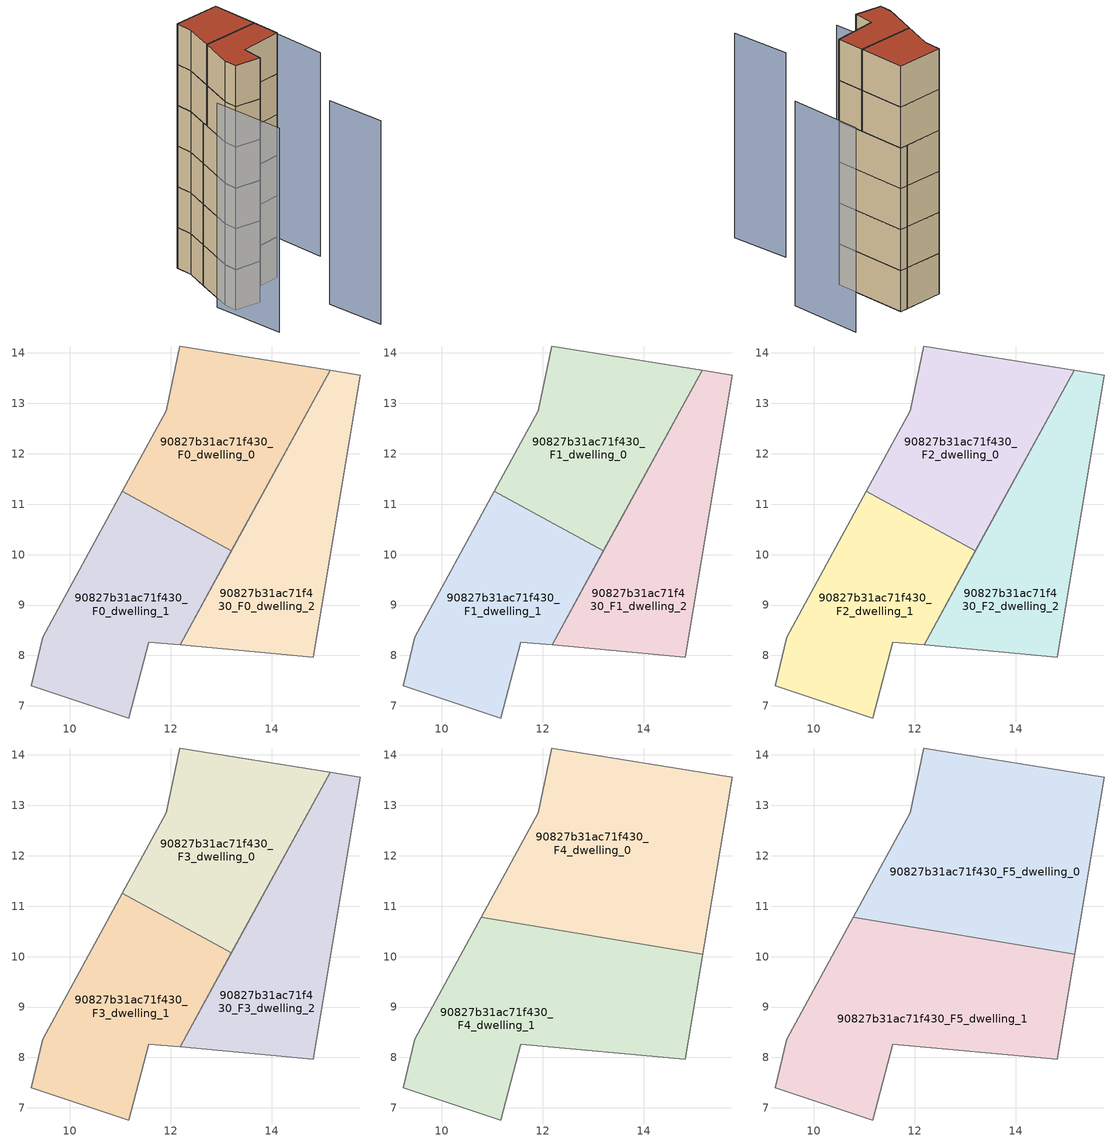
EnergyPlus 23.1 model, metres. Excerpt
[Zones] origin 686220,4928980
90827b31ac71f430_F0_dwelling_0
 floor ground (EU_floor_Construction): 13.2,10.07 15.16,13.65 12.18,14.13 11.91,12.86 11.04,11.25 z0
 wall adiabatic (EU_wall_Construction): 11.04,11.25 11.91,12.86 12.18,14.13 15.16,13.65 13.2,10.07 z0:3
 wall to 90827b31ac71f430_F0_dwelling_1 (EU_wall_Construction): 13.2,10.07 11.04,11.25 z0:3
90827b31ac71f430_F0_dwelling_1
 floor ground (EU_floor_Construction): 12.18,8.21 13.2,10.07 11.04,11.25 9.46,8.37 9.24,7.4 11.16,6.76 11.56,8.27 z0
 wall adiabatic (EU_wall_Construction): 13.2,10.07 12.18,8.21 11.56,8.27 11.16,6.76 9.24,7.4 9.46,8.37 11.04,11.25 z0:3
90827b31ac71f430_F0_dwelling_2
 floor ground (EU_floor_Construction): 14.82,7.96 15.75,13.55 15.16,13.65 12.18,8.21 z0
 wall adiabatic (EU_wall_Construction): 12.18,8.21 15.16,13.65 15.75,13.55 14.82,7.96 12.18,8.21 z0:3
90827b31ac71f430_F1_dwelling_0
 floor to 90827b31ac71f430_F0_dwelling_0 (EU_floor_Construction): 13.2,10.07 15.16,13.65 12.18,14.13 11.91,12.86 11.04,11.25 z3
 wall adiabatic (EU_wall_Construction): 11.04,11.25 11.91,12.86 12.18,14.13 15.16,13.65 13.2,10.07 z3:6
 wall to 90827b31ac71f430_F1_dwelling_1 (EU_wall_Construction): 13.2,10.07 11.04,11.25 z3:6
90827b31ac71f430_F1_dwelling_1
 floor to 90827b31ac71f430_F0_dwelling_1 (EU_floor_Construction): 12.18,8.21 13.2,10.07 11.04,11.25 9.46,8.37 9.24,7.4 11.16,6.76 11.56,8.27 z3
 wall adiabatic (EU_wall_Construction): 13.2,10.07 12.18,8.21 11.56,8.27 11.16,6.76 9.24,7.4 9.46,8.37 11.04,11.25 z3:6
90827b31ac71f430_F1_dwelling_2
 floor to 90827b31ac71f430_F0_dwelling_2 (EU_floor_Construction): 14.82,7.96 15.75,13.55 15.16,13.65 12.18,8.21 z3
 wall adiabatic (EU_wall_Construction): 12.18,8.21 15.16,13.65 15.75,13.55 14.82,7.96 12.18,8.21 z3:6
90827b31ac71f430_F2_dwelling_0
 floor to 90827b31ac71f430_F1_dwelling_0 (EU_floor_Construction): 13.2,10.07 15.16,13.65 12.18,14.13 11.91,12.86 11.04,11.25 z6
 wall adiabatic (EU_wall_Construction): 11.04,11.25 11.91,12.86 12.18,14.13 15.16,13.65 13.2,10.07 z6:9
 wall to 90827b31ac71f430_F2_dwelling_1 (EU_wall_Construction): 13.2,10.07 11.04,11.25 z6:9
90827b31ac71f430_F2_dwelling_1
 floor to 90827b31ac71f430_F1_dwelling_1 (EU_floor_Construction): 12.18,8.21 13.2,10.07 11.04,11.25 9.46,8.37 9.24,7.4 11.16,6.76 11.56,8.27 z6
 wall adiabatic (EU_wall_Construction): 13.2,10.07 12.18,8.21 11.56,8.27 11.16,6.76 9.24,7.4 9.46,8.37 11.04,11.25 z6:9
90827b31ac71f430_F2_dwelling_2
 floor to 90827b31ac71f430_F1_dwelling_2 (EU_floor_Construction): 14.82,7.96 15.75,13.55 15.16,13.65 12.18,8.21 z6
 wall adiabatic (EU_wall_Construction): 12.18,8.21 15.16,13.65 15.75,13.55 14.82,7.96 12.18,8.21 z6:9
90827b31ac71f430_F3_dwelling_0
 floor to 90827b31ac71f430_F2_dwelling_0 (EU_floor_Construction): 13.2,10.07 15.16,13.65 12.18,14.13 11.91,12.86 11.04,11.25 z9
 wall adiabatic (EU_wall_Construction): 11.04,11.25 11.91,12.86 12.18,14.13 15.16,13.65 13.2,10.07 z9:12
 wall to 90827b31ac71f430_F3_dwelling_1 (EU_wall_Construction): 13.2,10.07 11.04,11.25 z9:12
90827b31ac71f430_F3_dwelling_1
 floor to 90827b31ac71f430_F2_dwelling_1 (EU_floor_Construction): 12.18,8.21 13.2,10.07 11.04,11.25 9.46,8.37 9.24,7.4 11.16,6.76 11.56,8.27 z9
 wall adiabatic (EU_wall_Construction): 13.2,10.07 12.18,8.21 11.56,8.27 11.16,6.76 9.24,7.4 9.46,8.37 11.04,11.25 z9:12
90827b31ac71f430_F3_dwelling_2
 floor to 90827b31ac71f430_F2_dwelling_2 (EU_floor_Construction): 14.82,7.96 15.75,13.55 15.16,13.65 12.18,8.21 z9
 wall adiabatic (EU_wall_Construction): 12.18,8.21 15.16,13.65 15.75,13.55 14.82,7.96 12.18,8.21 z9:12
90827b31ac71f430_F4_dwelling_0
 floor to 90827b31ac71f430_F3_dwelling_0 (EU_floor_Construction): 13.35,10.35 15.16,13.65 12.18,14.13 11.91,12.86 11.04,11.25 12.41,10.51 z12
 floor to 90827b31ac71f430_F3_dwelling_1 (EU_floor_Construction): 12.41,10.51 11.04,11.25 10.78,10.78 z12
 floor to 90827b31ac71f430_F3_dwelling_2 (EU_floor_Construction): 15.17,10.05 15.75,13.55 15.16,13.65 13.35,10.35 z12
 wall adiabatic (EU_wall_Construction): 10.78,10.78 11.91,12.86 12.18,14.13 15.75,13.55 15.17,10.05 z12:15
 wall to 90827b31ac71f430_F4_dwelling_1 (EU_wall_Construction): 15.17,10.05 10.78,10.78 z12:15
90827b31ac71f430_F4_dwelling_1
 floor to 90827b31ac71f430_F3_dwelling_0 (EU_floor_Construction): 13.2,10.07 13.35,10.35 12.41,10.51 z12
 floor to 90827b31ac71f430_F3_dwelling_1 (EU_floor_Construction): 12.18,8.21 13.2,10.07 12.41,10.51 10.78,10.78 9.46,8.37 9.24,7.4 11.16,6.76 11.56,8.27 z12
 floor to 90827b31ac71f430_F3_dwelling_2 (EU_floor_Construction): 15.17,10.05 13.35,10.35 13.2,10.07 z12; 14.82,7.96 15.17,10.05 13.2,10.07 12.18,8.21 z12
 wall adiabatic (EU_wall_Construction): 15.17,10.05 14.82,7.96 11.56,8.27 11.16,6.76 9.24,7.4 9.46,8.37 10.78,10.78 z12:15
90827b31ac71f430_F5_dwelling_0
 floor to 90827b31ac71f430_F4_dwelling_0 (EU_floor_Construction): 15.17,10.05 15.75,13.55 12.18,14.13 11.91,12.86 10.78,10.78 z15
 wall adiabatic (EU_wall_Construction): 10.78,10.78 11.91,12.86 12.18,14.13 15.75,13.55 15.17,10.05 z15:18
 wall to 90827b31ac71f430_F5_dwelling_1 (EU_wall_Construction): 15.17,10.05 10.78,10.78 z15:18
 roof outside (EU_roof_Construction): 15.75,13.55 15.17,10.05 10.78,10.78 11.91,12.86 12.18,14.13 z18
90827b31ac71f430_F5_dwelling_1
 floor to 90827b31ac71f430_F4_dwelling_1 (EU_floor_Construction): 14.82,7.96 15.17,10.05 10.78,10.78 9.46,8.37 9.24,7.4 11.16,6.76 11.56,8.27 z15
 wall adiabatic (EU_wall_Construction): 15.17,10.05 14.82,7.96 11.56,8.27 11.16,6.76 9.24,7.4 9.46,8.37 10.78,10.78 z15:18
 roof outside (EU_roof_Construction): 15.17,10.05 14.82,7.96 11.56,8.27 11.16,6.76 9.24,7.4 9.46,8.37 10.78,10.78 z18
shading: 13.04,-1.61 13.52,2.82 / 8.28,3.2 8.96,8.69 / 18.99,7.39 19.91,12.85 z0:15
[Building]
EU S2 Campaign: North Axis=0; Terrain=City; Solar Distribution=FullExterior
[Site:Location]
Bologna: Latitude=44.5; Longitude=11.25; Time Zone=1; Elevation=37
[SizingPeriod:WeatherFileDays]
AnnualSizingPeriod: Begin Month=1; Begin Day of Month=1; End Month=12; End Day of Month=31; Day of Week for Start Day=Monday; Use Weather File Daylight Saving Period=No; Use Weather File Rain and Snow Indicators=No
[MATERIAL]
EU_InternalMass_Material: Roughness=MediumRough; Thickness=0.1; Conductivity=1; Density=1800; Specific Heat=900; Thermal Absorptance=0.9; Solar Absorptance=0.7; Visible Absorptance=0.7
[MATERIAL:NOMASS] Roughness=MediumRough; Thermal Absorptance=0.9; Solar Absorptance=0.7; Visible Absorptance=0.7
Name | Thermal Resistance
EU_wall_NoMass | 0.905828
EU_roof_NoMass | 0.37593
EU_floor_NoMass | 0.67114
[CONSTRUCTION]
EU_wall_Construction: EU_wall_NoMass
EU_roof_Construction: EU_roof_NoMass
EU_floor_Construction: EU_floor_NoMass
EU_InternalMass_Construction: EU_InternalMass_Material
[ZONE] Type=1; Multiplier=1; Ceiling Height=autocalculate; Floor Area=autocalculate; Part of Total Floor Area=Yes
Name | Volume
90827b31ac71f430_F0_dwelling_0; 90827b31ac71f430_F1_dwelling_0; 90827b31ac71f430_F2_dwelling_0; 90827b31ac71f430_F3_dwelling_0 | 27.7361
90827b31ac71f430_F4_dwelling_0; 90827b31ac71f430_F4_dwelling_1 | 41.6052
90827b31ac71f430_F5_dwelling_0 | 41.6074
90827b31ac71f430_F0_dwelling_1; 90827b31ac71f430_F1_dwelling_1; 90827b31ac71f430_F2_dwelling_1; 90827b31ac71f430_F3_dwelling_1 | 27.7405
90827b31ac71f430_F5_dwelling_1 | 41.6082
90827b31ac71f430_F0_dwelling_2; 90827b31ac71f430_F1_dwelling_2; 90827b31ac71f430_F2_dwelling_2; 90827b31ac71f430_F3_dwelling_2 | 27.7434
[INTERNALMASS] Construction=EU_InternalMass_Construction
Name | Zone or ZoneList | Surface Area
90827b31ac71f430_F0_dwelling_0_EU_InternalMass | 90827b31ac71f430_F0_dwelling_0 | 9.24657
90827b31ac71f430_F0_dwelling_1_EU_InternalMass | 90827b31ac71f430_F0_dwelling_1 | 9.24742
90827b31ac71f430_F0_dwelling_2_EU_InternalMass | 90827b31ac71f430_F0_dwelling_2 | 9.24748
90827b31ac71f430_F1_dwelling_0_EU_InternalMass | 90827b31ac71f430_F1_dwelling_0 | 9.24657
90827b31ac71f430_F1_dwelling_1_EU_InternalMass | 90827b31ac71f430_F1_dwelling_1 | 9.24742
90827b31ac71f430_F1_dwelling_2_EU_InternalMass | 90827b31ac71f430_F1_dwelling_2 | 9.24748
90827b31ac71f430_F2_dwelling_0_EU_InternalMass | 90827b31ac71f430_F2_dwelling_0 | 9.24657
90827b31ac71f430_F2_dwelling_1_EU_InternalMass | 90827b31ac71f430_F2_dwelling_1 | 9.24742
90827b31ac71f430_F2_dwelling_2_EU_InternalMass | 90827b31ac71f430_F2_dwelling_2 | 9.24748
90827b31ac71f430_F3_dwelling_0_EU_InternalMass | 90827b31ac71f430_F3_dwelling_0 | 9.24657
90827b31ac71f430_F3_dwelling_1_EU_InternalMass | 90827b31ac71f430_F3_dwelling_1 | 9.24742
90827b31ac71f430_F3_dwelling_2_EU_InternalMass | 90827b31ac71f430_F3_dwelling_2 | 9.24748
90827b31ac71f430_F4_dwelling_0_EU_InternalMass | 90827b31ac71f430_F4_dwelling_0 | 13.8692
90827b31ac71f430_F4_dwelling_1_EU_InternalMass | 90827b31ac71f430_F4_dwelling_1 | 13.8693
90827b31ac71f430_F5_dwelling_0_EU_InternalMass | 90827b31ac71f430_F5_dwelling_0 | 13.8692
90827b31ac71f430_F5_dwelling_1_EU_InternalMass | 90827b31ac71f430_F5_dwelling_1 | 13.8693
[OTHEREQUIPMENT] Fuel Type=Electricity; Design Level Calculation Method=Watts/Area; Power per Zone Floor Area=1; Fraction Latent=0; Fraction Radiant=0; Fraction Lost=0; Carbon Dioxide Generation Rate=0; EndUse Subcategory=EU_Step8_InternalGains
Name | Zone or ZoneList or Space or SpaceList | Schedule
EU_Step8_InternalGain_90827b31ac71f430_F0_dwelling_0_f000 | 90827b31ac71f430_F0_dwelling_0 | EU_Step8_GainSchedule_90827b31ac71f430_F0_dwelling_0_f000
EU_Step8_InternalGain_90827b31ac71f430_F0_dwelling_1_f000 | 90827b31ac71f430_F0_dwelling_1 | EU_Step8_GainSchedule_90827b31ac71f430_F0_dwelling_1_f000
EU_Step8_InternalGain_90827b31ac71f430_F0_dwelling_2_f000 | 90827b31ac71f430_F0_dwelling_2 | EU_Step8_GainSchedule_90827b31ac71f430_F0_dwelling_2_f000
EU_Step8_InternalGain_90827b31ac71f430_F1_dwelling_0_f000 | 90827b31ac71f430_F1_dwelling_0 | EU_Step8_GainSchedule_90827b31ac71f430_F1_dwelling_0_f000
EU_Step8_InternalGain_90827b31ac71f430_F1_dwelling_1_f000 | 90827b31ac71f430_F1_dwelling_1 | EU_Step8_GainSchedule_90827b31ac71f430_F1_dwelling_1_f000
EU_Step8_InternalGain_90827b31ac71f430_F1_dwelling_2_f000 | 90827b31ac71f430_F1_dwelling_2 | EU_Step8_GainSchedule_90827b31ac71f430_F1_dwelling_2_f000
EU_Step8_InternalGain_90827b31ac71f430_F2_dwelling_0_f000 | 90827b31ac71f430_F2_dwelling_0 | EU_Step8_GainSchedule_90827b31ac71f430_F2_dwelling_0_f000
EU_Step8_InternalGain_90827b31ac71f430_F2_dwelling_1_f000 | 90827b31ac71f430_F2_dwelling_1 | EU_Step8_GainSchedule_90827b31ac71f430_F2_dwelling_1_f000
EU_Step8_InternalGain_90827b31ac71f430_F2_dwelling_2_f000 | 90827b31ac71f430_F2_dwelling_2 | EU_Step8_GainSchedule_90827b31ac71f430_F2_dwelling_2_f000
EU_Step8_InternalGain_90827b31ac71f430_F3_dwelling_0_f000 | 90827b31ac71f430_F3_dwelling_0 | EU_Step8_GainSchedule_90827b31ac71f430_F3_dwelling_0_f000
EU_Step8_InternalGain_90827b31ac71f430_F3_dwelling_1_f000 | 90827b31ac71f430_F3_dwelling_1 | EU_Step8_GainSchedule_90827b31ac71f430_F3_dwelling_1_f000
EU_Step8_InternalGain_90827b31ac71f430_F3_dwelling_2_f000 | 90827b31ac71f430_F3_dwelling_2 | EU_Step8_GainSchedule_90827b31ac71f430_F3_dwelling_2_f000
EU_Step8_InternalGain_90827b31ac71f430_F4_dwelling_0_f000 | 90827b31ac71f430_F4_dwelling_0 | EU_Step8_GainSchedule_90827b31ac71f430_F4_dwelling_0_f000
EU_Step8_InternalGain_90827b31ac71f430_F4_dwelling_1_f000 | 90827b31ac71f430_F4_dwelling_1 | EU_Step8_GainSchedule_90827b31ac71f430_F4_dwelling_1_f000
EU_Step8_InternalGain_90827b31ac71f430_F5_dwelling_0_f000 | 90827b31ac71f430_F5_dwelling_0 | EU_Step8_GainSchedule_90827b31ac71f430_F5_dwelling_0_f000
EU_Step8_InternalGain_90827b31ac71f430_F5_dwelling_1_f000 | 90827b31ac71f430_F5_dwelling_1 | EU_Step8_GainSchedule_90827b31ac71f430_F5_dwelling_1_f000
[ZONEVENTILATION:DESIGNFLOWRATE] Schedule=EU_AlwaysOn; Design Flow Rate Calculation Method=AirChanges/Hour; Air Changes per Hour=0.73129; Ventilation Type=Natural; Fan Pressure Rise=0; Fan Total Efficiency=1; Constant Term Coefficient=1; Temperature Term Coefficient=0; Velocity Term Coefficient=0; Velocity Squared Term Coefficient=0; Minimum Indoor Temperature=-100; Maximum Indoor Temperature=100; Delta Temperature=-100; Minimum Outdoor Temperature=-100; Maximum Outdoor Temperature=100; Maximum Wind Speed=40
Name | Zone or ZoneList or Space or SpaceList
EU_ConstantAir_90827b31ac71f430_F0_dwelling_0 | 90827b31ac71f430_F0_dwelling_0
EU_ConstantAir_90827b31ac71f430_F0_dwelling_1 | 90827b31ac71f430_F0_dwelling_1
EU_ConstantAir_90827b31ac71f430_F0_dwelling_2 | 90827b31ac71f430_F0_dwelling_2
EU_ConstantAir_90827b31ac71f430_F1_dwelling_0 | 90827b31ac71f430_F1_dwelling_0
EU_ConstantAir_90827b31ac71f430_F1_dwelling_1 | 90827b31ac71f430_F1_dwelling_1
EU_ConstantAir_90827b31ac71f430_F1_dwelling_2 | 90827b31ac71f430_F1_dwelling_2
EU_ConstantAir_90827b31ac71f430_F2_dwelling_0 | 90827b31ac71f430_F2_dwelling_0
EU_ConstantAir_90827b31ac71f430_F2_dwelling_1 | 90827b31ac71f430_F2_dwelling_1
EU_ConstantAir_90827b31ac71f430_F2_dwelling_2 | 90827b31ac71f430_F2_dwelling_2
EU_ConstantAir_90827b31ac71f430_F3_dwelling_0 | 90827b31ac71f430_F3_dwelling_0
EU_ConstantAir_90827b31ac71f430_F3_dwelling_1 | 90827b31ac71f430_F3_dwelling_1
EU_ConstantAir_90827b31ac71f430_F3_dwelling_2 | 90827b31ac71f430_F3_dwelling_2
EU_ConstantAir_90827b31ac71f430_F4_dwelling_0 | 90827b31ac71f430_F4_dwelling_0
EU_ConstantAir_90827b31ac71f430_F4_dwelling_1 | 90827b31ac71f430_F4_dwelling_1
EU_ConstantAir_90827b31ac71f430_F5_dwelling_0 | 90827b31ac71f430_F5_dwelling_0
EU_ConstantAir_90827b31ac71f430_F5_dwelling_1 | 90827b31ac71f430_F5_dwelling_1
[HVACTEMPLATE:THERMOSTAT] Constant Heating Setpoint=20; Constant Cooling Setpoint=50
EU_HeatOnly_90827b31ac71f430_F0_dwelling_0; EU_HeatOnly_90827b31ac71f430_F0_dwelling_1; EU_HeatOnly_90827b31ac71f430_F0_dwelling_2; EU_HeatOnly_90827b31ac71f430_F1_dwelling_0; EU_HeatOnly_90827b31ac71f430_F1_dwelling_1; EU_HeatOnly_90827b31ac71f430_F1_dwelling_2; EU_HeatOnly_90827b31ac71f430_F2_dwelling_0; EU_HeatOnly_90827b31ac71f430_F2_dwelling_1; EU_HeatOnly_90827b31ac71f430_F2_dwelling_2; EU_HeatOnly_90827b31ac71f430_F3_dwelling_0; EU_HeatOnly_90827b31ac71f430_F3_dwelling_1; EU_HeatOnly_90827b31ac71f430_F3_dwelling_2; EU_HeatOnly_90827b31ac71f430_F4_dwelling_0; EU_HeatOnly_90827b31ac71f430_F4_dwelling_1; EU_HeatOnly_90827b31ac71f430_F5_dwelling_0; EU_HeatOnly_90827b31ac71f430_F5_dwelling_1
[HVACTEMPLATE:ZONE:IDEALLOADSAIRSYSTEM] System Availability Schedule=EU_AlwaysOn; Maximum Heating Supply Air Temperature=50; Minimum Cooling Supply Air Temperature=13; Maximum Heating Supply Air Humidity Ratio=0.0156; Minimum Cooling Supply Air Humidity Ratio=0.0077; Heating Limit=NoLimit; Cooling Limit=NoLimit; Heating Availability Schedule=EU_AlwaysOn; Cooling Availability Schedule=EU_CoolingOff; Dehumidification Control Type=ConstantSensibleHeatRatio; Cooling Sensible Heat Ratio=0.7; Dehumidification Setpoint=60; Humidification Control Type=None; Humidification Setpoint=30; Outdoor Air Method=None; Outdoor Air Flow Rate per Person=0.00944; Outdoor Air Flow Rate per Zone Floor Area=0; Outdoor Air Flow Rate per Zone=0; Demand Controlled Ventilation Type=None; Outdoor Air Economizer Type=NoEconomizer; Heat Recovery Type=None; Sensible Heat Recovery Effectiveness=0.7; Latent Heat Recovery Effectiveness=0.65
Name | Template Thermostat
90827b31ac71f430_F0_dwelling_0 | EU_HeatOnly_90827b31ac71f430_F0_dwelling_0
90827b31ac71f430_F0_dwelling_1 | EU_HeatOnly_90827b31ac71f430_F0_dwelling_1
90827b31ac71f430_F0_dwelling_2 | EU_HeatOnly_90827b31ac71f430_F0_dwelling_2
90827b31ac71f430_F1_dwelling_0 | EU_HeatOnly_90827b31ac71f430_F1_dwelling_0
90827b31ac71f430_F1_dwelling_1 | EU_HeatOnly_90827b31ac71f430_F1_dwelling_1
90827b31ac71f430_F1_dwelling_2 | EU_HeatOnly_90827b31ac71f430_F1_dwelling_2
90827b31ac71f430_F2_dwelling_0 | EU_HeatOnly_90827b31ac71f430_F2_dwelling_0
90827b31ac71f430_F2_dwelling_1 | EU_HeatOnly_90827b31ac71f430_F2_dwelling_1
90827b31ac71f430_F2_dwelling_2 | EU_HeatOnly_90827b31ac71f430_F2_dwelling_2
90827b31ac71f430_F3_dwelling_0 | EU_HeatOnly_90827b31ac71f430_F3_dwelling_0
90827b31ac71f430_F3_dwelling_1 | EU_HeatOnly_90827b31ac71f430_F3_dwelling_1
90827b31ac71f430_F3_dwelling_2 | EU_HeatOnly_90827b31ac71f430_F3_dwelling_2
90827b31ac71f430_F4_dwelling_0 | EU_HeatOnly_90827b31ac71f430_F4_dwelling_0
90827b31ac71f430_F4_dwelling_1 | EU_HeatOnly_90827b31ac71f430_F4_dwelling_1
90827b31ac71f430_F5_dwelling_0 | EU_HeatOnly_90827b31ac71f430_F5_dwelling_0
90827b31ac71f430_F5_dwelling_1 | EU_HeatOnly_90827b31ac71f430_F5_dwelling_1
[SIZING:ZONE] Zone Cooling Design Supply Air Temperature Input Method=SupplyAirTemperature; Zone Cooling Design Supply Air Temperature=13; Zone Heating Design Supply Air Temperature Input Method=SupplyAirTemperature; Zone Heating Design Supply Air Temperature=50; Zone Cooling Design Supply Air Humidity Ratio=0.008; Zone Heating Design Supply Air Humidity Ratio=0.008; Cooling Design Air Flow Method=DesignDay; Cooling Design Air Flow Rate=0; Cooling Minimum Air Flow per Zone Floor Area=0.000762; Cooling Minimum Air Flow=0; Cooling Minimum Air Flow Fraction=0.2; Heating Design Air Flow Method=DesignDay; Heating Design Air Flow Rate=0; Heating Maximum Air Flow per Zone Floor Area=0.002032; Heating Maximum Air Flow=0.141576; Heating Maximum Air Flow Fraction=0.3; Account for Dedicated Outdoor Air System=No; Dedicated Outdoor Air System Control Strategy=NeutralSupplyAir; Dedicated Outdoor Air Low Setpoint Temperature for Design=autosize; Dedicated Outdoor Air High Setpoint Temperature for Design=autosize; Zone Load Sizing Method=Sensible Load Only No Latent Load; Zone Latent Cooling Design Supply Air Humidity Ratio Input Method=HumidityRatioDifference; Zone Cooling Design Supply Air Humidity Ratio Difference=0.005; Zone Latent Heating Design Supply Air Humidity Ratio Input Method=HumidityRatioDifference; Zone Humidification Design Supply Air Humidity Ratio Difference=0.005
90827b31ac71f430_F0_dwelling_0; 90827b31ac71f430_F0_dwelling_1; 90827b31ac71f430_F0_dwelling_2; 90827b31ac71f430_F1_dwelling_0; 90827b31ac71f430_F1_dwelling_1; 90827b31ac71f430_F1_dwelling_2; 90827b31ac71f430_F2_dwelling_0; 90827b31ac71f430_F2_dwelling_1; 90827b31ac71f430_F2_dwelling_2; 90827b31ac71f430_F3_dwelling_0; 90827b31ac71f430_F3_dwelling_1; 90827b31ac71f430_F3_dwelling_2; 90827b31ac71f430_F4_dwelling_0; 90827b31ac71f430_F4_dwelling_1; 90827b31ac71f430_F5_dwelling_0; 90827b31ac71f430_F5_dwelling_1
[SCHEDULE:CONSTANT]
Name | Hourly Value
EU_AlwaysOn | 1
EU_CoolingOff | 0
[SCHEDULE:FILE] Column Number=1; Rows to Skip at Top=0; Number of Hours of Data=8760; Column Separator=Comma; Interpolate to Timestep=No; Minutes per Item=60; Adjust Schedule for Daylight Savings=Yes
Name | File
EU_Step8_GainSchedule_90827b31ac71f430_F0_dwelling_0_f000 | ../../schedules/90827b31ac71f430/90827b31ac71f430_F0_dwelling_0_f000_gain.csv
EU_Step8_GainSchedule_90827b31ac71f430_F0_dwelling_1_f000 | ../../schedules/90827b31ac71f430/90827b31ac71f430_F0_dwelling_1_f000_gain.csv
EU_Step8_GainSchedule_90827b31ac71f430_F0_dwelling_2_f000 | ../../schedules/90827b31ac71f430/90827b31ac71f430_F0_dwelling_2_f000_gain.csv
EU_Step8_GainSchedule_90827b31ac71f430_F1_dwelling_0_f000 | ../../schedules/90827b31ac71f430/90827b31ac71f430_F1_dwelling_0_f000_gain.csv
EU_Step8_GainSchedule_90827b31ac71f430_F1_dwelling_1_f000 | ../../schedules/90827b31ac71f430/90827b31ac71f430_F1_dwelling_1_f000_gain.csv
EU_Step8_GainSchedule_90827b31ac71f430_F1_dwelling_2_f000 | ../../schedules/90827b31ac71f430/90827b31ac71f430_F1_dwelling_2_f000_gain.csv
EU_Step8_GainSchedule_90827b31ac71f430_F2_dwelling_0_f000 | ../../schedules/90827b31ac71f430/90827b31ac71f430_F2_dwelling_0_f000_gain.csv
EU_Step8_GainSchedule_90827b31ac71f430_F2_dwelling_1_f000 | ../../schedules/90827b31ac71f430/90827b31ac71f430_F2_dwelling_1_f000_gain.csv
EU_Step8_GainSchedule_90827b31ac71f430_F2_dwelling_2_f000 | ../../schedules/90827b31ac71f430/90827b31ac71f430_F2_dwelling_2_f000_gain.csv
EU_Step8_GainSchedule_90827b31ac71f430_F3_dwelling_0_f000 | ../../schedules/90827b31ac71f430/90827b31ac71f430_F3_dwelling_0_f000_gain.csv
EU_Step8_GainSchedule_90827b31ac71f430_F3_dwelling_1_f000 | ../../schedules/90827b31ac71f430/90827b31ac71f430_F3_dwelling_1_f000_gain.csv
EU_Step8_GainSchedule_90827b31ac71f430_F3_dwelling_2_f000 | ../../schedules/90827b31ac71f430/90827b31ac71f430_F3_dwelling_2_f000_gain.csv
EU_Step8_GainSchedule_90827b31ac71f430_F4_dwelling_0_f000 | ../../schedules/90827b31ac71f430/90827b31ac71f430_F4_dwelling_0_f000_gain.csv
EU_Step8_GainSchedule_90827b31ac71f430_F4_dwelling_1_f000 | ../../schedules/90827b31ac71f430/90827b31ac71f430_F4_dwelling_1_f000_gain.csv
EU_Step8_GainSchedule_90827b31ac71f430_F5_dwelling_0_f000 | ../../schedules/90827b31ac71f430/90827b31ac71f430_F5_dwelling_0_f000_gain.csv
EU_Step8_GainSchedule_90827b31ac71f430_F5_dwelling_1_f000 | ../../schedules/90827b31ac71f430/90827b31ac71f430_F5_dwelling_1_f000_gain.csv
